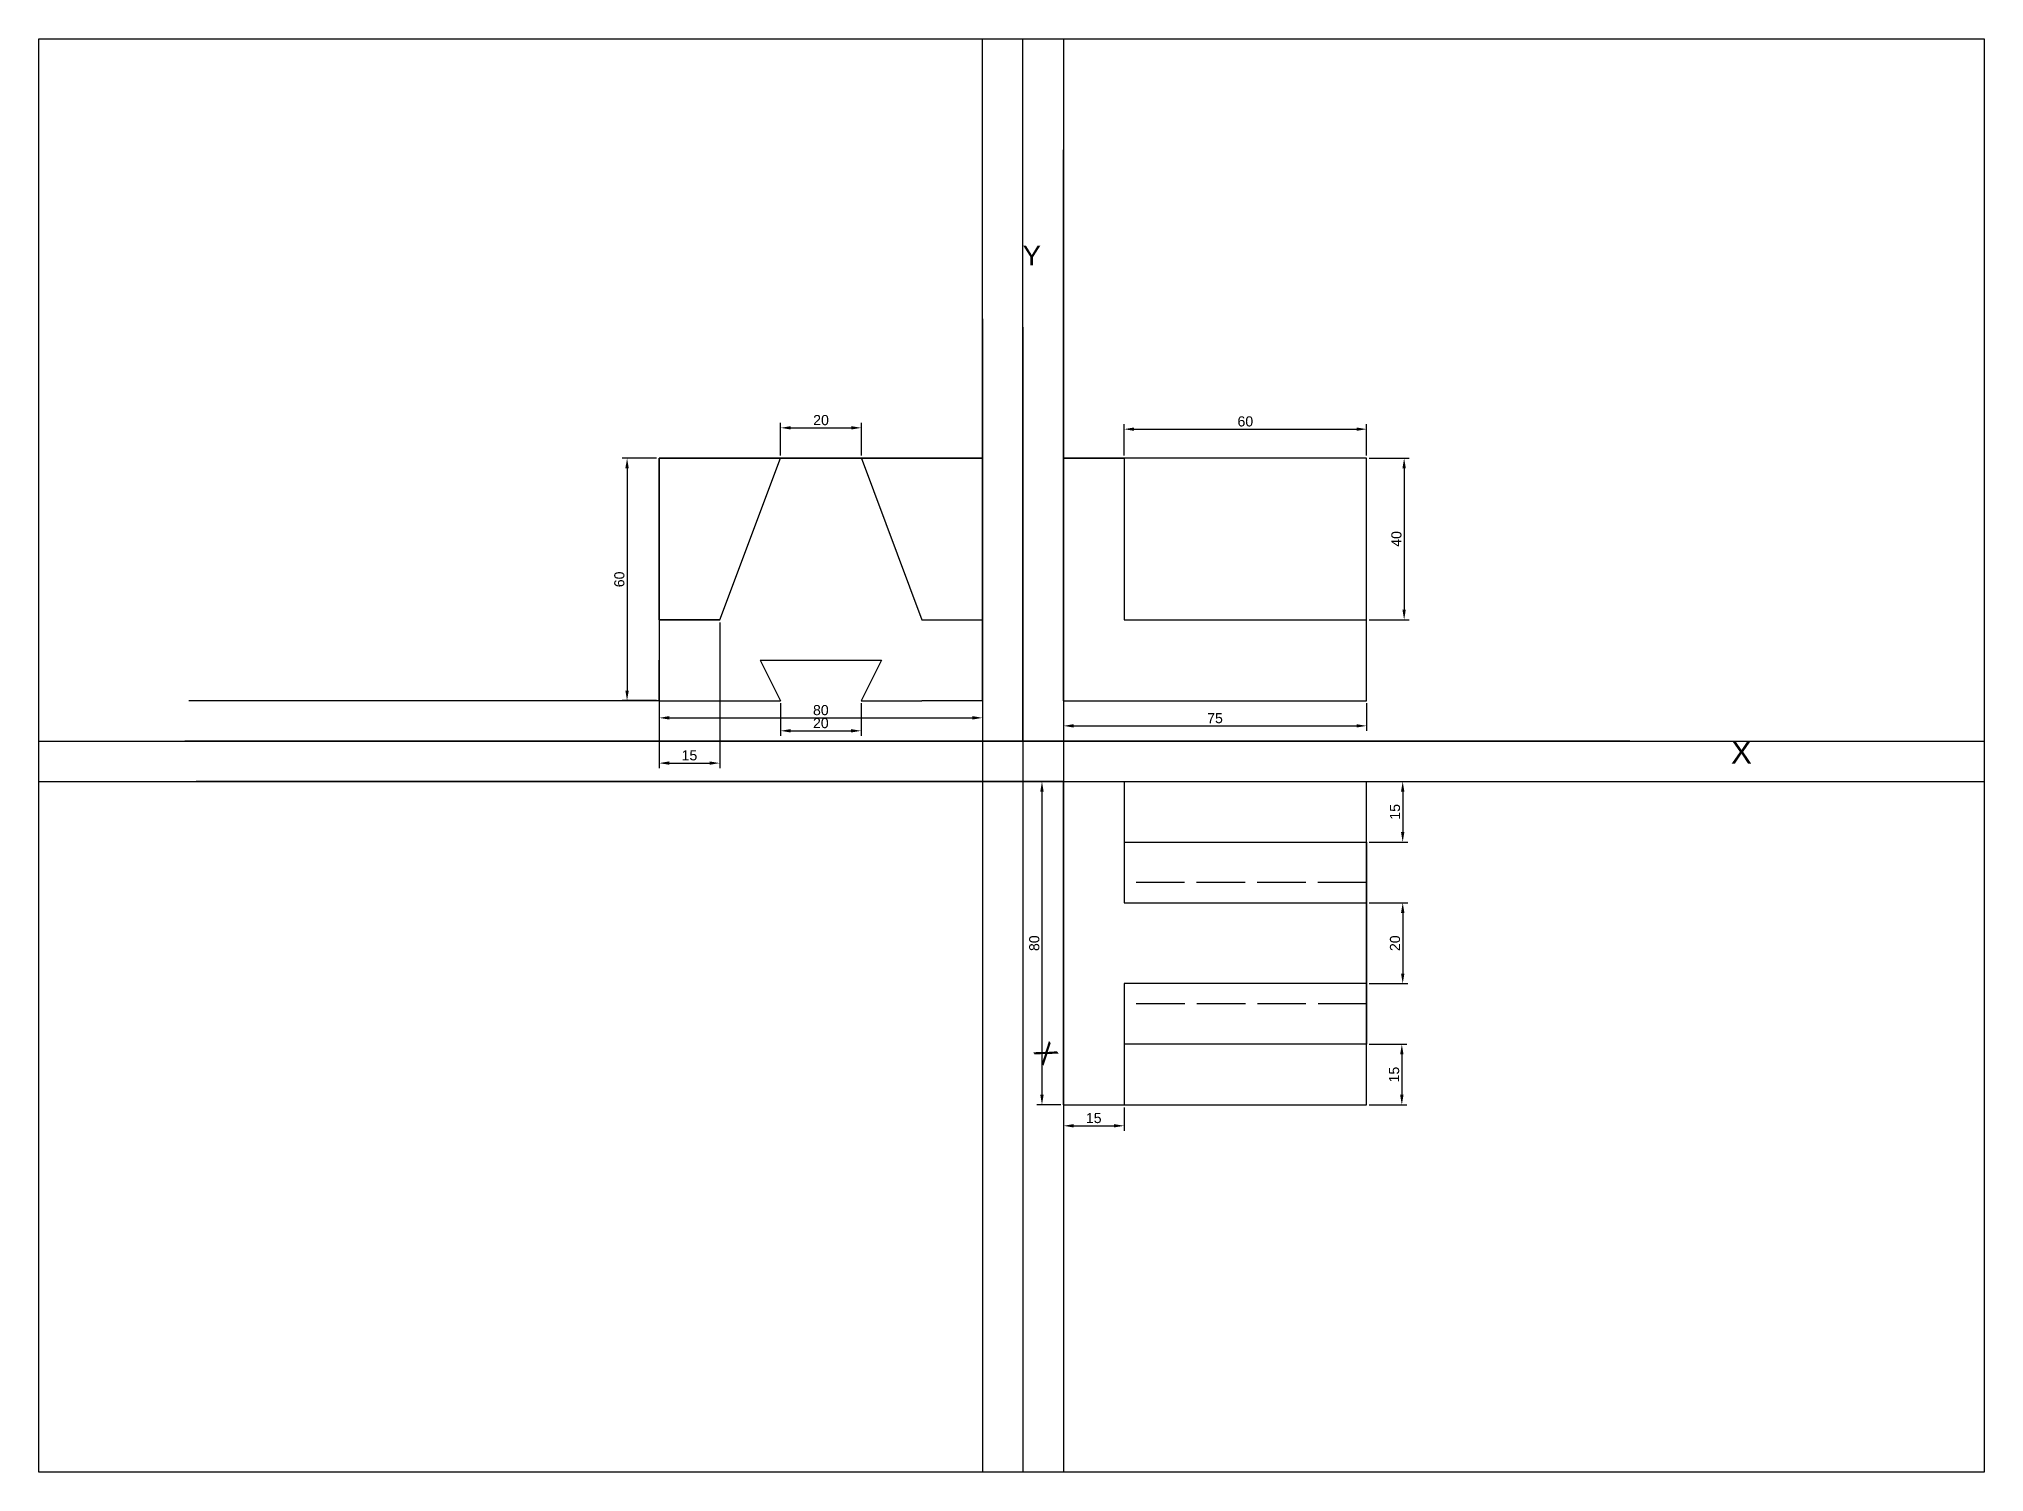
# Model space of a CAD drawing. Header units: millimetres. Extents: x 2921 to 3402, y 4794 to 5148.
import ezdxf

# ---------------------------------------------------------------- set-up
doc = ezdxf.new("R2010")
doc.units = ezdxf.units.MM
doc.header["$PDMODE"] = 34
doc.linetypes.add('ACAD_ISO02W100', pattern=[15, 12, -3])
doc.styles.get("Standard").update_dxf_attribs({"font": 'arial.ttf'})
doc.dimstyles.new('ISO-25', dxfattribs={"dimtxt": 2.5, "dimasz": 2.5, "dimexe": 1.25, "dimexo": 0.625, "dimtad": 1, "dimtxsty": 'Standard', "dimcen": 2.5, "dimadec": 0, "dimazin": 0, "dimtfac": 1, "dimtmove": 0, "dimatfit": 3, "dimfxl": 1, "dimarcsym": 0})

# ---------------------------------------------------------------- blocks, each defined once
blk = doc.blocks.new('*D1')
at = {"color": 0, "lineweight": -2, "transparency": 16777216}
for p, q in [((3174.52, 4983.84), (3174.52, 4976.99)), ((3249.52, 4983.84), (3249.52, 4976.99)), ((3177.02, 4978.24), (3247.02, 4978.24))]:
    blk.add_line(p, q, dxfattribs=at)
at = {"color": 0, "transparency": 16777216}
for points in [[(3177.02, 4978.65), (3177.02, 4977.82), (3174.52, 4978.24)], [(3247.02, 4978.65), (3247.02, 4977.82), (3249.52, 4978.24)]]:
    blk.add_solid(points, dxfattribs=at)
at = {"layer": 'Defpoints', "color": 0, "transparency": 16777216}
for p in [(3174.52, 4984.47), (3249.52, 4984.47), (3249.52, 4978.24)]:
    blk.add_point(p, dxfattribs=at)
at = {"color": 0, "transparency": 16777216, "insert": (3212.02, 4980.13), "char_height": 2.5, "attachment_point": 5}
blk.add_mtext('75', dxfattribs=at)
blk = doc.blocks.new('*D2')
at = {"color": 0, "lineweight": -2, "transparency": 16777216}
for p, q in [((3250.14, 5044.47), (3260.05, 5044.47)), ((3258.8, 5041.97), (3258.8, 5006.97)), ((3250.14, 5004.47), (3260.05, 5004.47))]:
    blk.add_line(p, q, dxfattribs=at)
at = {"color": 0, "transparency": 16777216}
for points in [[(3258.38, 5041.97), (3259.21, 5041.97), (3258.8, 5044.47)], [(3258.38, 5006.97), (3259.21, 5006.97), (3258.8, 5004.47)]]:
    blk.add_solid(points, dxfattribs=at)
at = {"layer": 'Defpoints', "color": 0, "transparency": 16777216}
for p in [(3249.52, 5044.47), (3249.52, 5004.47), (3258.8, 5004.47)]:
    blk.add_point(p, dxfattribs=at)
at = {"color": 0, "transparency": 16777216, "insert": (3256.9, 5024.47), "char_height": 2.5, "attachment_point": 5, "rotation": 90}
blk.add_mtext('40', dxfattribs=at)
blk = doc.blocks.new('*D3')
at = {"color": 0, "lineweight": -2, "transparency": 16777216}
for p, q in [((3173.89, 4964.47), (3167.97, 4964.47)), ((3169.22, 4961.97), (3169.22, 4886.97)), ((3173.89, 4884.47), (3167.97, 4884.47))]:
    blk.add_line(p, q, dxfattribs=at)
at = {"color": 0, "transparency": 16777216}
for points in [[(3168.8, 4961.97), (3169.63, 4961.97), (3169.22, 4964.47)], [(3168.8, 4886.97), (3169.63, 4886.97), (3169.22, 4884.47)]]:
    blk.add_solid(points, dxfattribs=at)
at = {"layer": 'Defpoints', "color": 0, "transparency": 16777216}
for p in [(3174.52, 4964.47), (3169.22, 4884.47), (3174.52, 4884.47)]:
    blk.add_point(p, dxfattribs=at)
at = {"color": 0, "transparency": 16777216, "insert": (3167.32, 4924.47), "char_height": 2.5, "attachment_point": 5, "rotation": 90}
blk.add_mtext('80', dxfattribs=at)
blk = doc.blocks.new('*D4')
at = {"color": 0, "lineweight": -2, "transparency": 16777216}
for p, q in [((3073.89, 5044.47), (3065.34, 5044.47)), ((3066.59, 5041.97), (3066.59, 4986.97)), ((3073.89, 4984.47), (3065.34, 4984.47))]:
    blk.add_line(p, q, dxfattribs=at)
at = {"color": 0, "transparency": 16777216}
for points in [[(3066.17, 5041.97), (3067.01, 5041.97), (3066.59, 5044.47)], [(3066.17, 4986.97), (3067.01, 4986.97), (3066.59, 4984.47)]]:
    blk.add_solid(points, dxfattribs=at)
at = {"layer": 'Defpoints', "color": 0, "transparency": 16777216}
for p in [(3074.52, 5044.47), (3066.59, 4984.47), (3074.52, 4984.47)]:
    blk.add_point(p, dxfattribs=at)
at = {"color": 0, "transparency": 16777216, "insert": (3064.69, 5014.47), "char_height": 2.5, "attachment_point": 5, "rotation": 90}
blk.add_mtext('60', dxfattribs=at)
blk = doc.blocks.new('*D5')
at = {"color": 0, "lineweight": -2, "transparency": 16777216}
for p, q in [((3074.52, 4983.84), (3074.52, 4978.97)), ((3077.02, 4980.22), (3152.02, 4980.22)), ((3154.52, 4983.84), (3154.52, 4978.97))]:
    blk.add_line(p, q, dxfattribs=at)
at = {"color": 0, "transparency": 16777216}
for points in [[(3077.02, 4980.64), (3077.02, 4979.8), (3074.52, 4980.22)], [(3152.02, 4980.64), (3152.02, 4979.8), (3154.52, 4980.22)]]:
    blk.add_solid(points, dxfattribs=at)
at = {"layer": 'Defpoints', "color": 0, "transparency": 16777216}
for p in [(3074.52, 4984.47), (3154.52, 4984.47), (3154.52, 4980.22)]:
    blk.add_point(p, dxfattribs=at)
at = {"color": 0, "transparency": 16777216, "insert": (3114.52, 4982.12), "char_height": 2.5, "attachment_point": 5}
blk.add_mtext('80', dxfattribs=at)
blk = doc.blocks.new('*D6')
at = {"color": 0, "lineweight": -2, "transparency": 16777216}
for p, q in [((3104.57, 5045.09), (3104.57, 5053.21)), ((3124.57, 5045.09), (3124.57, 5053.21)), ((3107.07, 5051.96), (3122.07, 5051.96))]:
    blk.add_line(p, q, dxfattribs=at)
at = {"color": 0, "transparency": 16777216}
for points in [[(3107.07, 5052.38), (3107.07, 5051.55), (3104.57, 5051.96)], [(3122.07, 5052.38), (3122.07, 5051.55), (3124.57, 5051.96)]]:
    blk.add_solid(points, dxfattribs=at)
at = {"layer": 'Defpoints', "color": 0, "transparency": 16777216}
for p in [(3124.57, 5051.96), (3104.57, 5044.47), (3124.57, 5044.47)]:
    blk.add_point(p, dxfattribs=at)
at = {"color": 0, "transparency": 16777216, "insert": (3114.57, 5053.86), "char_height": 2.5, "attachment_point": 5}
blk.add_mtext('20', dxfattribs=at)
blk = doc.blocks.new('*D9')
at = {"color": 0, "lineweight": -2, "transparency": 16777216}
for p, q in [((3174.52, 4883.84), (3174.52, 4878.05)), ((3189.52, 4883.84), (3189.52, 4878.05)), ((3177.02, 4879.3), (3187.02, 4879.3))]:
    blk.add_line(p, q, dxfattribs=at)
at = {"color": 0, "transparency": 16777216}
for points in [[(3177.02, 4879.72), (3177.02, 4878.89), (3174.52, 4879.3)], [(3187.02, 4879.72), (3187.02, 4878.89), (3189.52, 4879.3)]]:
    blk.add_solid(points, dxfattribs=at)
at = {"layer": 'Defpoints', "color": 0, "transparency": 16777216}
for p in [(3174.52, 4884.47), (3189.52, 4884.47), (3189.52, 4879.3)]:
    blk.add_point(p, dxfattribs=at)
at = {"color": 0, "transparency": 16777216, "insert": (3182.02, 4881.2), "char_height": 2.5, "attachment_point": 5}
blk.add_mtext('15', dxfattribs=at)
blk = doc.blocks.new('*D11')
at = {"color": 0, "lineweight": -2, "transparency": 16777216}
for p, q in [((3250.14, 4899.47), (3259.48, 4899.47)), ((3258.23, 4896.97), (3258.23, 4886.97)), ((3250.14, 4884.47), (3259.48, 4884.47))]:
    blk.add_line(p, q, dxfattribs=at)
at = {"color": 0, "transparency": 16777216}
for points in [[(3257.81, 4896.97), (3258.65, 4896.97), (3258.23, 4899.47)], [(3257.81, 4886.97), (3258.65, 4886.97), (3258.23, 4884.47)]]:
    blk.add_solid(points, dxfattribs=at)
at = {"layer": 'Defpoints', "color": 0, "transparency": 16777216}
for p in [(3249.52, 4899.47), (3249.52, 4884.47), (3258.23, 4884.47)]:
    blk.add_point(p, dxfattribs=at)
at = {"color": 0, "transparency": 16777216, "insert": (3256.33, 4891.97), "char_height": 2.5, "attachment_point": 5, "rotation": 90}
blk.add_mtext('15', dxfattribs=at)
blk = doc.blocks.new('*D12')
at = {"color": 0, "lineweight": -2, "transparency": 16777216}
for p, q in [((3074.52, 5003.84), (3074.52, 4967.77)), ((3089.52, 5003.84), (3089.52, 4967.77)), ((3077.02, 4969.02), (3087.02, 4969.02))]:
    blk.add_line(p, q, dxfattribs=at)
at = {"color": 0, "transparency": 16777216}
for points in [[(3077.02, 4969.44), (3077.02, 4968.61), (3074.52, 4969.02)], [(3087.02, 4969.44), (3087.02, 4968.61), (3089.52, 4969.02)]]:
    blk.add_solid(points, dxfattribs=at)
at = {"layer": 'Defpoints', "color": 0, "transparency": 16777216}
for p in [(3074.52, 5004.47), (3089.52, 5004.47), (3089.52, 4969.02)]:
    blk.add_point(p, dxfattribs=at)
at = {"color": 0, "transparency": 16777216, "insert": (3082.02, 4970.93), "char_height": 2.5, "attachment_point": 5}
blk.add_mtext('15', dxfattribs=at)
blk = doc.blocks.new('*D13')
at = {"color": 0, "lineweight": -2, "transparency": 16777216}
for p, q in [((3104.52, 4983.84), (3104.52, 4975.76)), ((3124.52, 4983.84), (3124.52, 4975.76)), ((3107.02, 4977.01), (3122.02, 4977.01))]:
    blk.add_line(p, q, dxfattribs=at)
at = {"color": 0, "transparency": 16777216}
for points in [[(3107.02, 4977.43), (3107.02, 4976.6), (3104.52, 4977.01)], [(3122.02, 4977.43), (3122.02, 4976.6), (3124.52, 4977.01)]]:
    blk.add_solid(points, dxfattribs=at)
at = {"layer": 'Defpoints', "color": 0, "transparency": 16777216}
for p in [(3104.52, 4984.47), (3124.52, 4984.47), (3124.52, 4977.01)]:
    blk.add_point(p, dxfattribs=at)
at = {"color": 0, "transparency": 16777216, "insert": (3114.52, 4978.91), "char_height": 2.5, "attachment_point": 5}
blk.add_mtext('20', dxfattribs=at)
blk = doc.blocks.new('*D14')
at = {"color": 0, "lineweight": -2, "transparency": 16777216}
for p, q in [((3189.52, 5045.09), (3189.52, 5052.88)), ((3249.52, 5045.09), (3249.52, 5052.88)), ((3192.02, 5051.63), (3247.02, 5051.63))]:
    blk.add_line(p, q, dxfattribs=at)
at = {"color": 0, "transparency": 16777216}
for points in [[(3192.02, 5052.05), (3192.02, 5051.22), (3189.52, 5051.63)], [(3247.02, 5052.05), (3247.02, 5051.22), (3249.52, 5051.63)]]:
    blk.add_solid(points, dxfattribs=at)
at = {"layer": 'Defpoints', "color": 0, "transparency": 16777216}
for p in [(3249.52, 5051.63), (3189.52, 5044.47), (3249.52, 5044.47)]:
    blk.add_point(p, dxfattribs=at)
at = {"color": 0, "transparency": 16777216, "insert": (3219.52, 5053.54), "char_height": 2.5, "attachment_point": 5}
blk.add_mtext('60', dxfattribs=at)
blk = doc.blocks.new('*D15')
at = {"color": 0, "lineweight": -2, "transparency": 16777216}
for p, q in [((3250.14, 4934.47), (3259.7, 4934.47)), ((3258.45, 4931.97), (3258.45, 4916.97)), ((3250.14, 4914.47), (3259.7, 4914.47))]:
    blk.add_line(p, q, dxfattribs=at)
at = {"color": 0, "transparency": 16777216}
for points in [[(3258.03, 4931.97), (3258.87, 4931.97), (3258.45, 4934.47)], [(3258.03, 4916.97), (3258.87, 4916.97), (3258.45, 4914.47)]]:
    blk.add_solid(points, dxfattribs=at)
at = {"layer": 'Defpoints', "color": 0, "transparency": 16777216}
for p in [(3249.52, 4934.47), (3249.52, 4914.47), (3258.45, 4914.47)]:
    blk.add_point(p, dxfattribs=at)
at = {"color": 0, "transparency": 16777216, "insert": (3256.55, 4924.47), "char_height": 2.5, "attachment_point": 5, "rotation": 90}
blk.add_mtext('20', dxfattribs=at)
blk = doc.blocks.new('*D16')
at = {"color": 0, "lineweight": -2, "transparency": 16777216}
for p, q in [((3250.14, 4964.47), (3259.69, 4964.47)), ((3258.44, 4961.97), (3258.44, 4951.97)), ((3250.14, 4949.47), (3259.69, 4949.47))]:
    blk.add_line(p, q, dxfattribs=at)
at = {"color": 0, "transparency": 16777216}
for points in [[(3258.02, 4961.97), (3258.86, 4961.97), (3258.44, 4964.47)], [(3258.02, 4951.97), (3258.86, 4951.97), (3258.44, 4949.47)]]:
    blk.add_solid(points, dxfattribs=at)
at = {"layer": 'Defpoints', "color": 0, "transparency": 16777216}
for p in [(3249.52, 4964.47), (3249.52, 4949.47), (3258.44, 4949.47)]:
    blk.add_point(p, dxfattribs=at)
at = {"color": 0, "transparency": 16777216, "insert": (3256.54, 4956.97), "char_height": 2.5, "attachment_point": 5, "rotation": 90}
blk.add_mtext('15', dxfattribs=at)

msp = doc.modelspace()

# ---------------------------------------------------------------- linework, layer by layer
for p, q in [((3154.52, 5078.887), (3154.52, 5148.174)), ((3164.52, 5076.891), (3164.52, 5148.174)), ((3174.52, 5148.174), (3174.52, 4848.224)), ((3174.52, 5044.466), (3174.52, 5120.741)), ((3154.52, 4984.466), (3154.52, 5078.887)), ((3154.52, 5078.887), (3154.52, 4793.636)), ((3164.52, 4974.466), (3164.52, 5076.891)), ((3164.52, 5076.891), (3164.52, 4793.636)), ((3154.52, 5044.466), (3074.52, 5044.466)), ((3074.52, 5044.466), (3074.52, 4984.466)), ((3124.571, 5044.466), (3104.571, 5044.466)), ((3154.52, 4984.466), (3154.52, 5044.466)), ((3164.52, 5044.466), (3164.52, 4887.157)), ((3174.52, 4984.466), (3174.52, 5044.466)), ((3089.52, 5004.466), (3074.52, 5004.466)), ((3154.52, 5004.466), (3154.52, 4984.466)), ((3074.52, 4984.466), (3074.52, 4994.466)), ((3074.52, 4984.466), (2958.163, 4984.466)), ((3074.52, 4984.466), (3089.52, 4984.466)), ((2921.104, 4974.466), (3402.256, 4974.466)), ((3024.709, 4974.466), (2957.232, 4974.466)), ((3093.26, 4974.466), (3024.709, 4974.466)), ((3024.709, 4974.466), (3314.649, 4974.466)), ((3174.52, 4974.466), (3093.26, 4974.466)), ((3314.649, 4974.466), (3164.52, 4974.466)), ((3174.52, 4974.466), (3249.52, 4974.466)), ((2921.104, 4964.466), (3402.256, 4964.466)), ((3174.52, 4964.466), (2960.025, 4964.466)), ((3174.52, 4964.466), (3249.52, 4964.466)), ((3174.52, 4964.466), (3174.52, 4884.466)), ((3174.52, 4964.466), (3189.52, 4964.466)), ((3249.52, 4884.466), (3249.52, 4964.466)), ((3249.52, 4949.466), (3249.52, 4899.466)), ((3249.52, 4934.466), (3249.52, 4914.466)), ((3174.52, 4848.224), (3174.52, 4793.636))]:
    msp.add_line(p, q)
at = {"color": 114, "true_color": 0x139b48}
for p, q in [((3074.52, 5004.466), (3074.52, 5044.466)), ((3074.52, 5044.466), (3104.571, 5044.466)), ((3089.52, 5004.466), (3104.571, 5044.466)), ((3104.571, 5044.466), (3124.571, 5044.466)), ((3124.521, 5044.599), (3139.52, 5004.466)), ((3124.571, 5044.466), (3154.52, 5044.466)), ((3154.52, 5044.466), (3154.52, 5004.466)), ((3074.52, 5004.466), (3089.52, 5004.466)), ((3074.52, 5004.466), (3074.52, 4984.466)), ((3139.52, 5004.466), (3154.52, 5004.466)), ((3154.52, 5004.466), (3154.52, 4984.466)), ((3099.52, 4994.466), (3129.52, 4994.466)), ((3099.52, 4994.466), (3104.52, 4984.466)), ((3129.52, 4994.466), (3124.52, 4984.466)), ((3074.52, 4984.466), (3099.52, 4984.466)), ((3089.52, 4984.466), (3104.52, 4984.466)), ((3124.52, 4984.466), (3139.52, 4984.466)), ((3154.52, 4984.466), (3139.52, 4984.466))]:
    msp.add_line(p, q, dxfattribs=at)
at = {"color": 242, "true_color": 0xcd2027}
for p, q in [((3249.52, 5044.466), (3174.52, 5044.466)), ((3174.52, 5044.466), (3189.52, 5044.466)), ((3174.52, 5044.466), (3174.52, 4984.466)), ((3249.52, 4984.466), (3249.52, 5044.466)), ((3174.52, 4984.466), (3249.52, 4984.466)), ((3189.52, 4949.466), (3249.52, 4949.466)), ((3249.52, 4899.466), (3189.52, 4899.466))]:
    msp.add_line(p, q, dxfattribs=at)
at = {"color": 40, "true_color": 0xf8d731}
for p, q in [((3189.52, 5044.466), (3189.52, 5004.466)), ((3189.52, 5004.466), (3249.52, 5004.466))]:
    msp.add_line(p, q, dxfattribs=at)
at = {"color": 2, "true_color": 0xf1eb1f}
for p, q in [((3174.52, 4964.466), (3249.52, 4964.466)), ((3174.52, 4884.466), (3174.52, 4964.466)), ((3174.52, 4884.466), (3249.52, 4884.466))]:
    msp.add_line(p, q, dxfattribs=at)
at = {"color": 219, "true_color": 0x642165}
for p, q in [((3189.52, 4964.466), (3189.52, 4934.466)), ((3189.52, 4964.466), (3189.52, 4949.466)), ((3189.52, 4934.466), (3249.52, 4934.466)), ((3249.52, 4914.466), (3189.52, 4914.466)), ((3189.52, 4914.466), (3189.52, 4884.466))]:
    msp.add_line(p, q, dxfattribs=at)
at = {"color": 7, "true_color": 0xffffff}
for p, q in [((3249.52, 4934.466), (3249.52, 4944.466)), ((3249.52, 4934.466), (3249.479, 4939.466)), ((3249.52, 4914.466), (3249.52, 4909.466))]:
    msp.add_line(p, q, dxfattribs=at)
at = {"color": 7, "linetype": 'ACAD_ISO02W100', "true_color": 0xffffff}
for p, q in [((3249.479, 4939.466), (3189.52, 4939.466)), ((3249.52, 4909.466), (3189.52, 4909.466))]:
    msp.add_line(p, q, dxfattribs=at)
msp.add_lwpolyline([(2921.104, 5148.174), (3402.256, 5148.174), (3402.256, 4793.636), (2921.104, 4793.636)], close=True)

# ---------------------------------------------------------------- texts
msp.add_text('Y', height=4.836).set_placement((3164.443, 5092.17))
msp.add_text('X', height=4.836, rotation=307.29073).set_placement((3166.93, 4897.611))
at = {"insert": (3339.631, 4974.466), "char_height": 5.575, "attachment_point": 1}
msp.add_mtext_dynamic_manual_height_columns('X', width=14.53596, gutter_width=27.876, heights=[0], dxfattribs=at)

# ---------------------------------------------------------------- dimensions: what is measured, and where the dimension line sits
for base, p1, p2, picture, middle in [((3124.571, 5051.962), (3104.571, 5044.466), (3124.571, 5044.466), '*D6', (3114.571, 5053.863)), ((3089.52, 4969.024), (3074.52, 5004.466), (3089.52, 5004.466), '*D12', (3082.02, 4970.926)), ((3154.52, 4980.219), (3074.52, 4984.466), (3154.52, 4984.466), '*D5', (3114.52, 4982.12)), ((3124.52, 4977.012), (3104.52, 4984.466), (3124.52, 4984.466), '*D13', (3114.52, 4978.913)), ((3249.52, 4978.237), (3174.52, 4984.466), (3249.52, 4984.466), '*D1', (3212.02, 4980.133)), ((3189.52, 4879.302), (3174.52, 4884.466), (3189.52, 4884.466), '*D9', (3182.02, 4881.204))]:
    dim = msp.add_linear_dim(base=base, p1=p1, p2=p2, dimstyle='ISO-25')
    dim.commit()
    dim.dimension.update_dxf_attribs({"geometry": picture, "text_midpoint": middle})
at = {"color": 7, "true_color": 0xffffff}
dim = msp.add_linear_dim(base=(3249.52, 5051.635), p1=(3189.52, 5044.466), p2=(3249.52, 5044.466), dimstyle='ISO-25', dxfattribs=at)
dim.commit()
dim.dimension.update_dxf_attribs({"geometry": '*D14', "text_midpoint": (3219.52, 5053.536)})
for base, p1, p2, picture, middle in [((3066.589, 4984.466), (3074.52, 5044.466), (3074.52, 4984.466), '*D4', (3064.687, 5014.466)), ((3258.797, 5004.466), (3249.52, 5044.466), (3249.52, 5004.466), '*D2', (3256.895, 5024.466)), ((3169.218, 4884.466), (3174.52, 4964.466), (3174.52, 4884.466), '*D3', (3167.317, 4924.466)), ((3258.23, 4884.466), (3249.52, 4899.466), (3249.52, 4884.466), '*D11', (3256.329, 4891.966))]:
    dim = msp.add_linear_dim(base=base, p1=p1, p2=p2, angle=90, dimstyle='ISO-25')
    dim.commit()
    dim.dimension.update_dxf_attribs({"geometry": picture, "text_midpoint": middle})
for base, p1, p2, picture, middle in [((3258.44, 4949.466), (3249.52, 4964.466), (3249.52, 4949.466), '*D16', (3256.538, 4956.966)), ((3258.45, 4914.466), (3249.52, 4934.466), (3249.52, 4914.466), '*D15', (3256.548, 4924.466))]:
    dim = msp.add_linear_dim(base=base, p1=p1, p2=p2, angle=90, dimstyle='ISO-25', dxfattribs=at)
    dim.commit()
    dim.dimension.update_dxf_attribs({"geometry": picture, "text_midpoint": middle})

doc.saveas('drawing.dxf')
